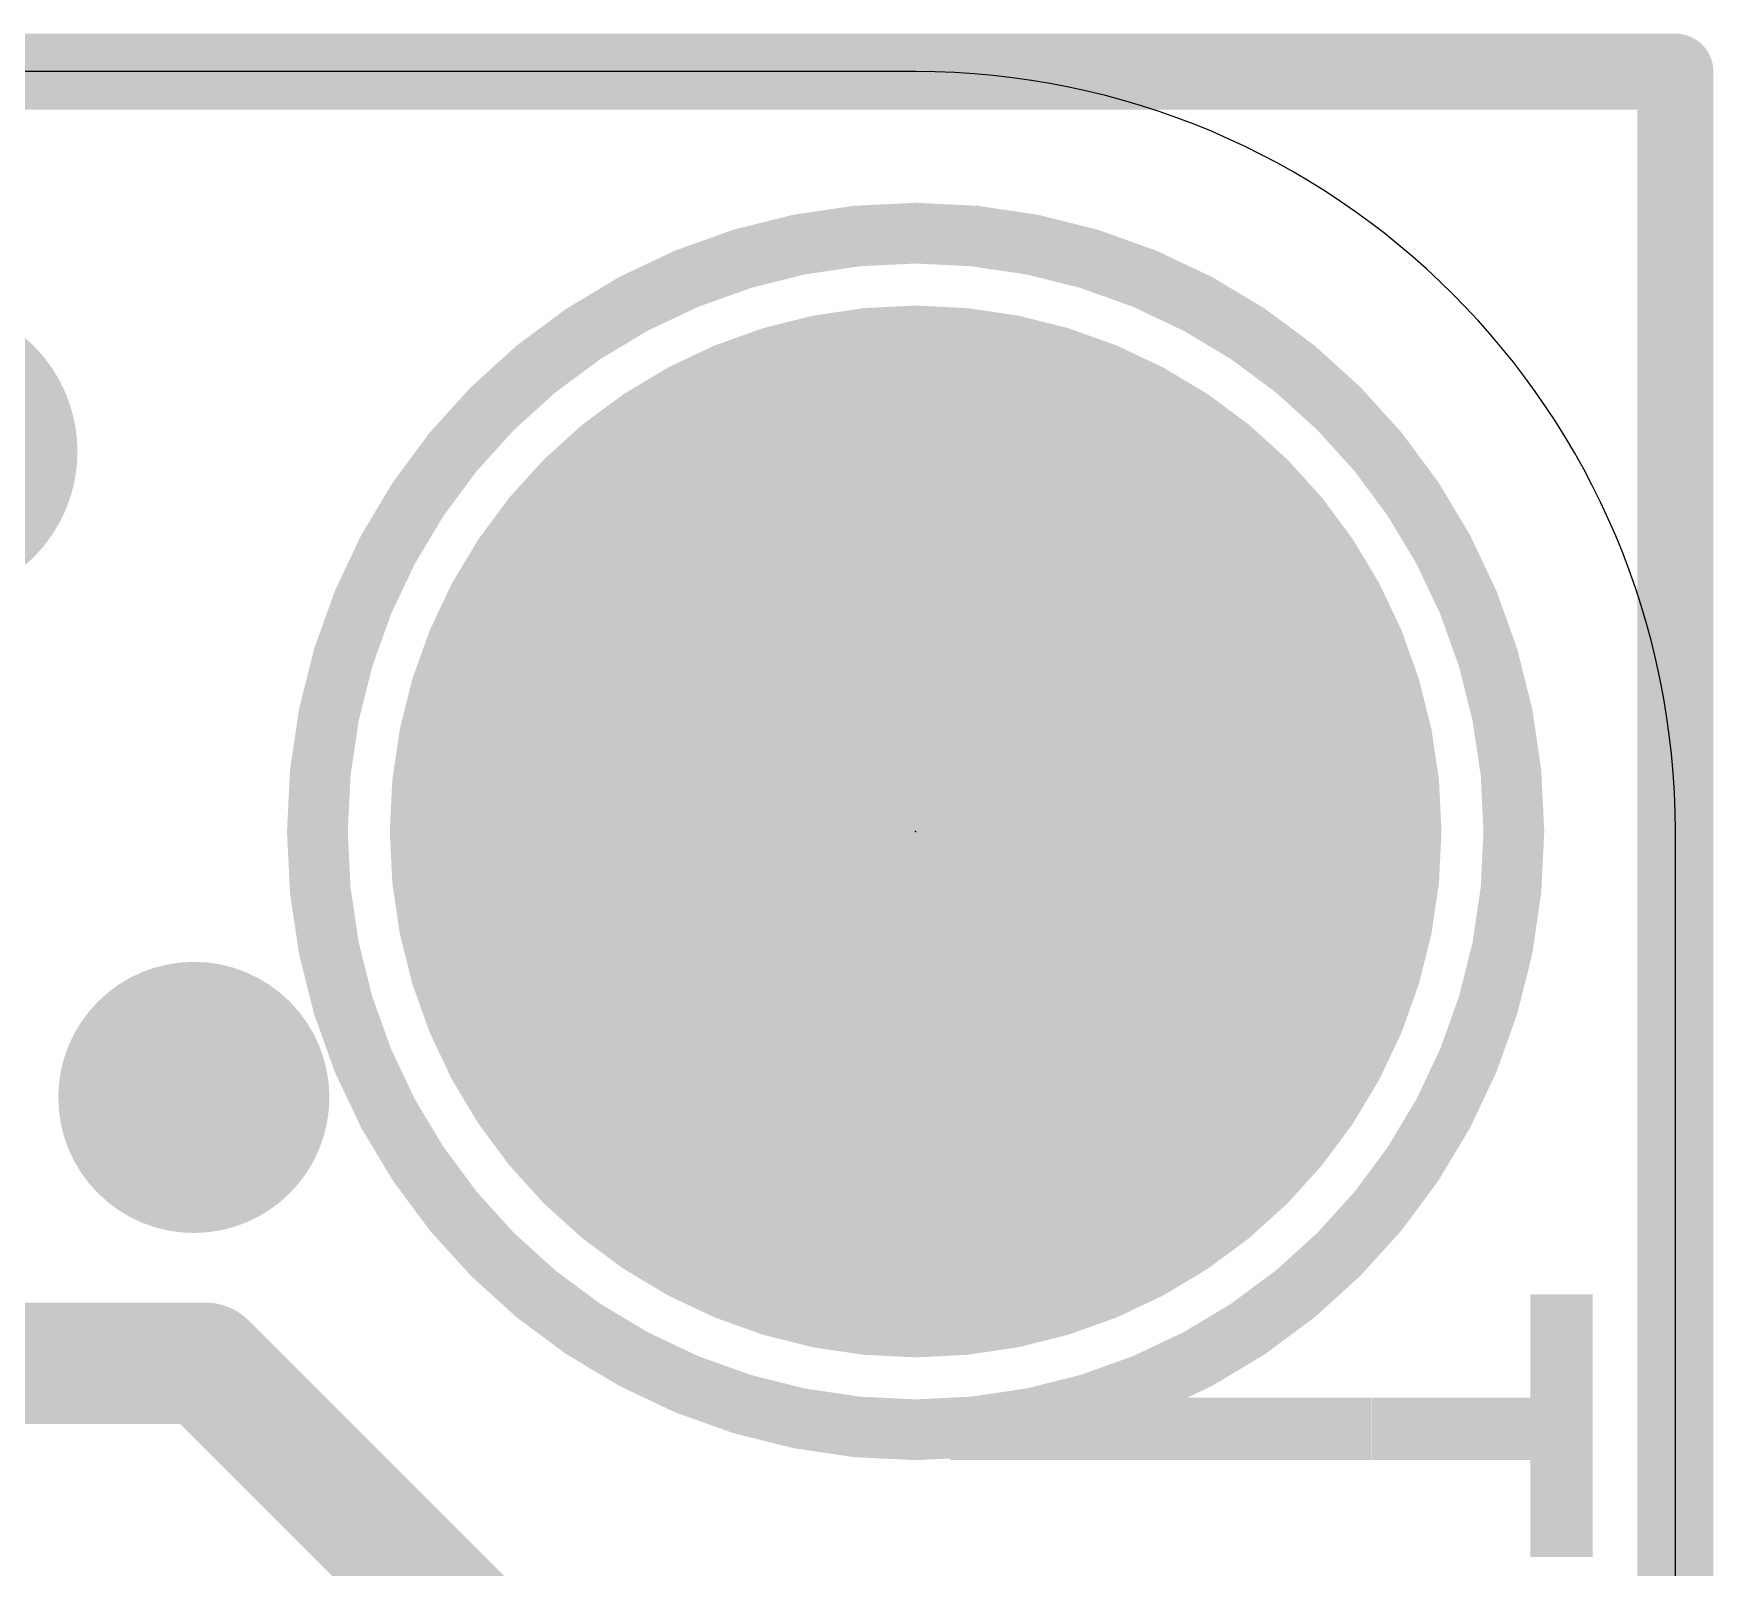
# Model space of a CAD drawing. Extents: x -0.1 to 25.5, y -0.1 to 17.9.
# Drawn here: x 19.91 to 25.53, y 12.78 to 17.91 of the extents above; entities that cross this region are included whole.
import ezdxf

# ---------------------------------------------------------------- set-up
doc = ezdxf.new("R2010")
doc.units = 0
for name, color, linetype in [('1', 12, 'CONTINUOUS'), ('16', 5, 'CONTINUOUS'), ('17', 110, 'CONTINUOUS'), ('18', 110, 'CONTINUOUS'), ('20', 53, 'CONTINUOUS'), ('21', 40, 'CONTINUOUS'), ('22', 6, 'CONTINUOUS'), ('23', 40, 'CONTINUOUS')]:
    doc.layers.add(name, color=color, linetype=linetype)

# ---------------------------------------------------------------- blocks, each defined once
blk = doc.blocks.new('PIE')
at = {"const_width": 0.5}
blk.add_lwpolyline([(0, -0.25, 1), (0, 0.25, 1), (0, -0.25)], format="xyb", dxfattribs=at)
blk = doc.blocks.new('ROUNDP')
at = {"const_width": 0.5}
blk.add_lwpolyline([(0, -0.25, 1), (0, 0.25, 1), (0, -0.25)], format="xyb", dxfattribs=at)
blk = doc.blocks.new('RECT')
blk.add_solid([(-0.5, -0.5), (0.5, -0.5), (-0.5, 0.5), (0.5, 0.5)])
blk = doc.blocks.new('ROUNDV')
at = {"const_width": 0.5}
blk.add_lwpolyline([(0, -0.25, 1), (0, 0.25, 1), (0, -0.25)], format="xyb", dxfattribs=at)

msp = doc.modelspace()

# ---------------------------------------------------------------- linework, layer by layer
at = {"layer": '1', "const_width": 0.254}
for points in [[(0, 17.78), (25.4, 17.78)], [(25.4, 17.78), (25.4, 0)]]:
    msp.add_lwpolyline(points, dxfattribs=at)
at = {"layer": '1', "const_width": 0.127}
for points in [[(25.4635, 17.78, 1), (25.3365, 17.78)], [(25.4, 17.7165, 1), (25.4, 17.8435)]]:
    msp.add_lwpolyline(points, format="xyb", dxfattribs=at)
at = {"layer": '16'}
for points, const_width in [([(0, 17.78), (25.4, 17.78)], 0.254), ([(25.4, 17.78), (25.4, 0)], 0.254), ([(20.486, 13.462), (9.144, 13.462)], 0.4064), ([(22.176, 11.772), (20.486, 13.462)], 0.4064)]:
    msp.add_lwpolyline(points, dxfattribs=dict(at, const_width=const_width))
for points, const_width in [([(25.4635, 17.78, 1), (25.3365, 17.78)], 0.127), ([(25.4, 17.7165, 1), (25.4, 17.8435)], 0.127), ([(20.5578, 13.5338, 1), (20.4142, 13.3902)], 0.2032), ([(20.486, 13.3604, 1), (20.486, 13.5636)], 0.2032)]:
    msp.add_lwpolyline(points, format="xyb", dxfattribs=dict(at, const_width=const_width))
at = {"layer": '20'}
for p, q in [((22.86, 17.78), (2.54, 17.78)), ((25.4, 2.54), (25.4, 15.24))]:
    msp.add_line(p, q, dxfattribs=at)
msp.add_arc((22.86, 15.24), 2.54, 0, 90, dxfattribs=at)
at = {"layer": '21', "const_width": 0.2032}
msp.add_lwpolyline([(22.86, 13.24, 1), (22.86, 17.24, 1), (22.86, 13.24)], format="xyb", dxfattribs=at)
at = {"layer": '23'}
msp.add_point((22.86, 15.24), dxfattribs=at)

# ---------------------------------------------------------------- block references
at = {"layer": '1'}
msp.add_blockref('PIE', (19.558, 16.51), dxfattribs=at)
at = {"layer": '17', "xscale": 3.516, "yscale": 3.516}
msp.add_blockref('ROUNDP', (22.86, 15.24), dxfattribs=at)
msp.add_blockref('ROUNDP', (22.86, 15.24), dxfattribs=at)
at = {"layer": '18', "xscale": 0.9064, "yscale": 0.9064}
msp.add_blockref('ROUNDV', (20.447, 14.351), dxfattribs=at)
msp.add_blockref('ROUNDV', (20.447, 14.351), dxfattribs=at)
at = {"layer": '22', "rotation": 90}
for p, xscale, yscale in [((24.9267, 13.2537), 0.8788, 0.0231), ((24.9498, 13.2537), 0.8788, 0.0231), ((24.9729, 13.2537), 0.8788, 0.0231), ((24.996, 13.2537), 0.8788, 0.0231), ((25.019, 13.2537), 0.8788, 0.0229), ((25.042, 13.2537), 0.8788, 0.0231), ((25.0651, 13.2537), 0.8788, 0.0231), ((25.0882, 13.2537), 0.8788, 0.0231), ((25.1113, 13.2537), 0.8788, 0.0231), ((22.987, 13.2436), 0.2083, 0.0229), ((23.01, 13.2436), 0.2083, 0.0231), ((23.0331, 13.2436), 0.2083, 0.0231), ((23.0562, 13.2436), 0.2083, 0.0231), ((23.0793, 13.2436), 0.2083, 0.0231), ((23.1024, 13.2436), 0.2083, 0.0231), ((23.1256, 13.2436), 0.2083, 0.0231), ((23.1487, 13.2436), 0.2083, 0.0231), ((23.1718, 13.2436), 0.2083, 0.0231), ((23.1949, 13.2436), 0.2083, 0.0231), ((23.218, 13.2436), 0.2083, 0.0231), ((23.241, 13.2436), 0.2083, 0.0229), ((23.264, 13.2436), 0.2083, 0.0231), ((23.2871, 13.2436), 0.2083, 0.0231), ((23.3102, 13.2436), 0.2083, 0.0231), ((23.3333, 13.2436), 0.2083, 0.0231), ((23.3564, 13.2436), 0.2083, 0.0231), ((23.3796, 13.2436), 0.2083, 0.0231), ((23.4027, 13.2436), 0.2083, 0.0231), ((23.4258, 13.2436), 0.2083, 0.0231), ((23.4489, 13.2436), 0.2083, 0.0231), ((23.472, 13.2436), 0.2083, 0.0231), ((23.495, 13.2436), 0.2083, 0.0229), ((23.518, 13.2436), 0.2083, 0.0231), ((23.5411, 13.2436), 0.2083, 0.0231), ((23.5642, 13.2436), 0.2083, 0.0231), ((23.5873, 13.2436), 0.2083, 0.0231), ((23.6104, 13.2436), 0.2083, 0.0231), ((23.6336, 13.2436), 0.2083, 0.0231), ((23.6567, 13.2436), 0.2083, 0.0231), ((23.6798, 13.2436), 0.2083, 0.0231), ((23.7029, 13.2436), 0.2083, 0.0231), ((23.726, 13.2436), 0.2083, 0.0231), ((23.749, 13.2436), 0.2083, 0.0229), ((23.772, 13.2436), 0.2083, 0.0231), ((23.7951, 13.2436), 0.2083, 0.0231), ((23.8182, 13.2436), 0.2083, 0.0231), ((23.8413, 13.2436), 0.2083, 0.0231), ((23.8644, 13.2436), 0.2083, 0.0231), ((23.8876, 13.2436), 0.2083, 0.0231), ((23.9107, 13.2436), 0.2083, 0.0231), ((23.9338, 13.2436), 0.2083, 0.0231), ((23.9569, 13.2436), 0.2083, 0.0231), ((23.98, 13.2436), 0.2083, 0.0231), ((24.003, 13.2436), 0.2083, 0.0229), ((24.026, 13.2436), 0.2083, 0.0231), ((24.0491, 13.2436), 0.2083, 0.0231), ((24.0722, 13.2436), 0.2083, 0.0231), ((24.0953, 13.2436), 0.2083, 0.0231), ((24.1184, 13.2436), 0.2083, 0.0231), ((24.1416, 13.2436), 0.2083, 0.0231), ((24.1647, 13.2436), 0.2083, 0.0231), ((24.1878, 13.2436), 0.2083, 0.0231), ((24.2109, 13.2436), 0.2083, 0.0231), ((24.234, 13.2436), 0.2083, 0.0231), ((24.257, 13.2436), 0.2083, 0.0229), ((24.28, 13.2436), 0.2083, 0.0231), ((24.3031, 13.2436), 0.2083, 0.0231), ((24.3262, 13.2436), 0.2083, 0.0231), ((24.3493, 13.2436), 0.2083, 0.0231), ((24.3724, 13.2436), 0.2083, 0.0231), ((24.3956, 13.2436), 0.2083, 0.0231), ((24.4187, 13.2436), 0.2083, 0.0231), ((24.4418, 13.2436), 0.2083, 0.0231), ((24.4649, 13.2436), 0.2083, 0.0231), ((24.488, 13.2436), 0.2083, 0.0231), ((24.511, 13.2436), 0.2083, 0.0229), ((24.534, 13.2436), 0.2083, 0.0231), ((24.5571, 13.2436), 0.2083, 0.0231), ((24.5802, 13.2436), 0.2083, 0.0231), ((24.6033, 13.2436), 0.2083, 0.0231), ((24.6264, 13.2436), 0.2083, 0.0231), ((24.6496, 13.2436), 0.2083, 0.0231), ((24.6727, 13.2436), 0.2083, 0.0231), ((24.6958, 13.2436), 0.2083, 0.0231), ((24.7189, 13.2436), 0.2083, 0.0231), ((24.742, 13.2436), 0.2083, 0.0231), ((24.765, 13.2436), 0.2083, 0.0229), ((24.788, 13.2436), 0.2083, 0.0231), ((24.8111, 13.2436), 0.2083, 0.0231), ((24.8342, 13.2436), 0.2083, 0.0231), ((24.8573, 13.2436), 0.2083, 0.0231), ((24.8804, 13.2436), 0.2083, 0.0231), ((24.9036, 13.2436), 0.2083, 0.0231)]:
    msp.add_blockref('RECT', p, dxfattribs=dict(at, xscale=xscale, yscale=yscale))

doc.saveas('drawing.dxf')
